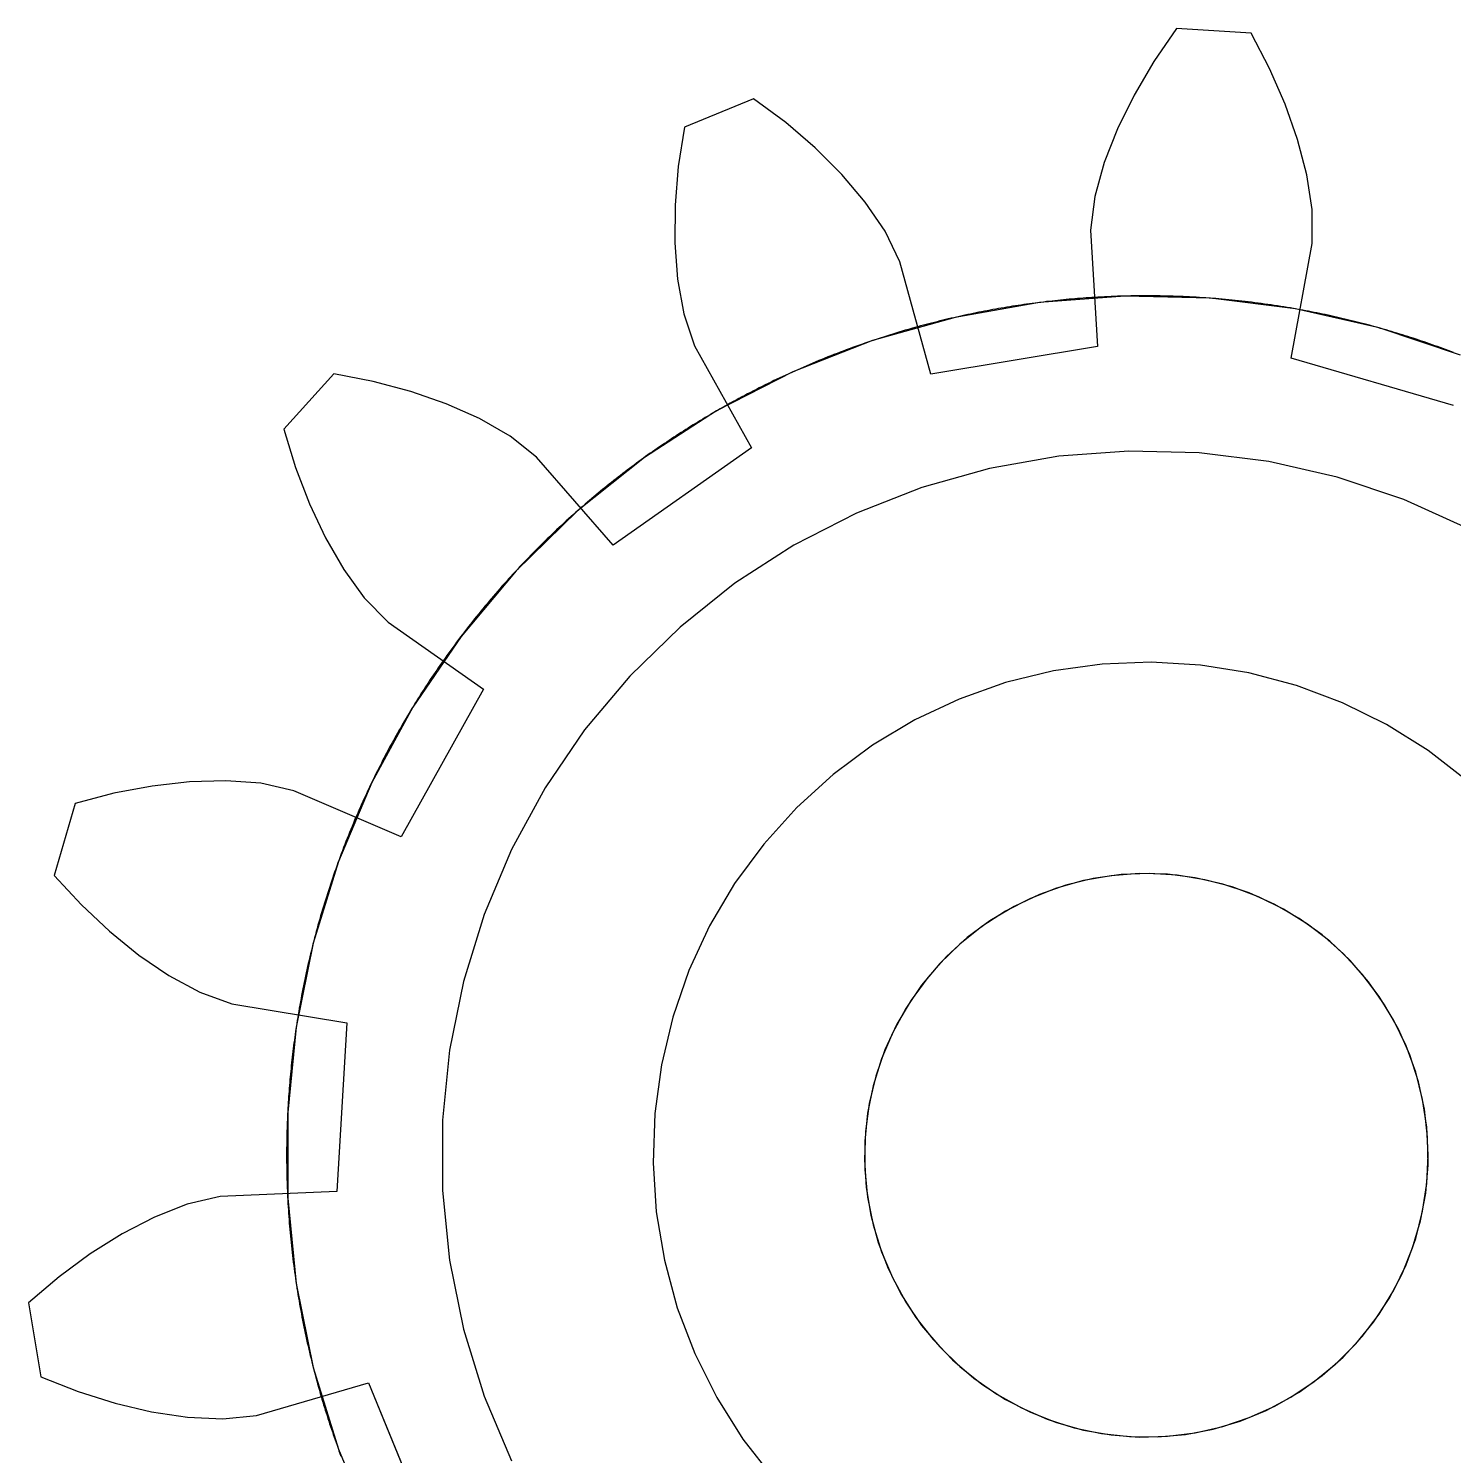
# Model space of a CAD drawing. Header units: millimetres. Extents: x -29 to 156, y -45 to 87.
# Drawn here: x -3.97 to 1.09, y -1.07 to 4 of the extents above; entities that cross this region are included whole.
import ezdxf

# ---------------------------------------------------------------- set-up
doc = ezdxf.new("R2010")
doc.units = ezdxf.units.MM
doc.linetypes.add('DASHED', pattern=[1.524, 1.27, -0.254])
doc.layers.add('HIDDEN', color=8, linetype='DASHED')
doc.layers.add('VISIBLE', color=7, linetype='CONTINUOUS')

msp = doc.modelspace()

# ---------------------------------------------------------------- linework, layer by layer
at = {"layer": 'HIDDEN'}
for points in [[(0.10642, 3.99858), (0.02627, 3.8814)], [(0.37175, 3.98269), (0.10642, 3.99858)], [(0.43733, 3.85677), (0.37175, 3.98269)], [(0.02627, 3.8814), (-0.04357, 3.76272)], [(0.4925, 3.73061), (0.43733, 3.85677)], [(-1.39309, 3.74957), (-1.63904, 3.64877)], [(-1.27937, 3.66458), (-1.39309, 3.74957)], [(-0.04357, 3.76272), (-0.10251, 3.64302)], [(0.53673, 3.60472), (0.4925, 3.73061)], [(-1.63904, 3.64877), (-1.66041, 3.50842)], [(-1.17492, 3.57485), (-1.27937, 3.66458)], [(-0.10251, 3.64302), (-0.14961, 3.52277)], [(0.56914, 3.47971), (0.53673, 3.60472)], [(-1.08045, 3.48062), (-1.17492, 3.57485)], [(-1.66041, 3.50842), (-1.67184, 3.37119)], [(-0.14961, 3.52277), (-0.18315, 3.40251)], [(-0.99701, 3.38205), (-1.08045, 3.48062)], [(0.58807, 3.35631), (0.56914, 3.47971)], [(-0.18315, 3.40251), (-0.19762, 3.28298)], [(-1.67184, 3.37119), (-1.673, 3.23777)], [(-0.92641, 3.27908), (-0.99701, 3.38205)], [(0.58817, 3.2359), (0.58807, 3.35631)], [(-0.87408, 3.17065), (-0.92641, 3.27908)], [(-0.19762, 3.28298), (-0.17275, 2.86981)], [(-1.673, 3.23777), (-1.66327, 3.10899)], [(0.51415, 2.82865), (0.58817, 3.2359)], [(-0.76408, 2.77161), (-0.87408, 3.17065)], [(-1.66327, 3.10899), (-1.6413, 2.98609)], [(1.11429, 2.83916), (0.82606, 2.936), (0.52963, 3.00366), (0.22793, 3.04147), (-0.07604, 3.04905), (-0.37925, 3.02633), (-0.67869, 2.97353), (-0.97138, 2.89118), (-1.25443, 2.78009), (-1.525, 2.64138), (-1.78042, 2.47641), (-2.01814, 2.28683), (-2.23581, 2.07453), (-2.43125, 1.8416), (-2.60254, 1.59038), (-2.74796, 1.32335), (-2.86606, 1.04316), (-2.95569, 0.75261), (-3.01593, 0.45458), (-3.04621, 0.15203), (-3.04621, -0.15203), (-3.01593, -0.45458), (-2.95569, -0.75261), (-2.86606, -1.04316), (-2.74796, -1.32335)], [(1.11429, 2.83916), (0.82606, 2.936), (0.52963, 3.00366), (0.22793, 3.04147), (-0.07604, 3.04905), (-0.37925, 3.02633), (-0.67869, 2.97353), (-0.97138, 2.89118), (-1.25443, 2.78009), (-1.525, 2.64138), (-1.78042, 2.47641), (-2.01814, 2.28683), (-2.23581, 2.07453), (-2.43125, 1.8416), (-2.60254, 1.59038), (-2.74796, 1.32335), (-2.86606, 1.04316), (-2.95569, 0.75261), (-3.01593, 0.45458), (-3.04621, 0.15203), (-3.04621, -0.15203), (-3.01593, -0.45458), (-2.95569, -0.75261), (-2.86606, -1.04316), (-2.74796, -1.32335)], [(1.11429, 2.83916), (0.82606, 2.936), (0.52963, 3.00366), (0.22793, 3.04147), (-0.07604, 3.04905), (-0.37925, 3.02633), (-0.67869, 2.97353), (-0.97138, 2.89118), (-1.25443, 2.78009), (-1.525, 2.64138), (-1.78042, 2.47641), (-2.01814, 2.28683), (-2.23581, 2.07453), (-2.43125, 1.8416), (-2.60254, 1.59038), (-2.74796, 1.32335), (-2.86606, 1.04316), (-2.95569, 0.75261), (-3.01593, 0.45458), (-3.04621, 0.15203), (-3.04621, -0.15203), (-3.01593, -0.45458), (-2.95569, -0.75261), (-2.86606, -1.04316), (-2.74796, -1.32335)], [(0.54544, 3.00083), (0.53401, 3.00289), (0.52257, 3.0049), (0.51112, 3.00687), (0.49967, 3.00879), (0.48821, 3.01067), (0.47674, 3.01251), (0.46526, 3.0143), (0.45378, 3.01605), (0.44229, 3.01776), (0.43079, 3.01942), (0.41929, 3.02104), (0.40778, 3.02262), (0.39627, 3.02415), (0.38475, 3.02563), (0.37323, 3.02708), (0.3617, 3.02848), (0.35016, 3.02983), (0.33862, 3.03114), (0.32707, 3.03241), (0.31552, 3.03364), (0.30397, 3.03482), (0.29241, 3.03595), (0.28084, 3.03704), (0.26928, 3.03809), (0.2577, 3.03909), (0.24613, 3.04005), (0.23455, 3.04097), (0.22297, 3.04184), (0.21138, 3.04267), (0.19979, 3.04345), (0.1882, 3.04419), (0.1766, 3.04488), (0.16501, 3.04553), (0.15341, 3.04614), (0.14181, 3.0467), (0.1302, 3.04722), (0.1186, 3.04769), (0.10699, 3.04812), (0.09538, 3.04851), (0.08377, 3.04885), (0.07216, 3.04915), (0.06055, 3.0494), (0.04893, 3.04961), (0.03732, 3.04977), (0.0257, 3.04989), (0.01409, 3.04997), (0.00247, 3.05), (-0.00914, 3.04999), (-0.02076, 3.04993), (-0.03237, 3.04983), (-0.04399, 3.04968), (-0.0556, 3.04949), (-0.06721, 3.04926), (-0.07882, 3.04898), (-0.09043, 3.04866), (-0.10204, 3.04829), (-0.11365, 3.04788), (-0.12526, 3.04743), (-0.13686, 3.04693), (-0.14847, 3.04638), (-0.16007, 3.0458), (-0.17166, 3.04517), (-0.18326, 3.04449)], [(-1.6413, 2.98609), (-1.60248, 2.87212)], [(-0.81058, 2.94032), (-0.82178, 2.93721), (-0.83296, 2.93406), (-0.84412, 2.93086), (-0.85528, 2.92763), (-0.86642, 2.92435), (-0.87755, 2.92103), (-0.88867, 2.91766), (-0.89978, 2.91426), (-0.91087, 2.91081), (-0.92195, 2.90732), (-0.93301, 2.90379), (-0.94406, 2.90021), (-0.9551, 2.8966), (-0.96612, 2.89294), (-0.97713, 2.88924), (-0.98813, 2.8855), (-0.99911, 2.88171), (-1.01008, 2.87789), (-1.02103, 2.87402), (-1.03197, 2.87011), (-1.04289, 2.86616), (-1.0538, 2.86217), (-1.06469, 2.85813), (-1.07557, 2.85406), (-1.08643, 2.84994), (-1.09728, 2.84578), (-1.10811, 2.84158), (-1.11892, 2.83734), (-1.12972, 2.83306), (-1.1405, 2.82874), (-1.15126, 2.82438), (-1.16201, 2.81997), (-1.17274, 2.81552), (-1.18345, 2.81104), (-1.19415, 2.80651), (-1.20483, 2.80194), (-1.21549, 2.79733), (-1.22614, 2.79269), (-1.23676, 2.788), (-1.24737, 2.78327), (-1.25796, 2.77849), (-1.26853, 2.77368), (-1.27909, 2.76883), (-1.28962, 2.76394), (-1.30014, 2.75901), (-1.31064, 2.75404), (-1.32112, 2.74903), (-1.33158, 2.74398), (-1.34202, 2.73889), (-1.35244, 2.73376), (-1.36284, 2.72858), (-1.37322, 2.72337), (-1.38358, 2.71813), (-1.39392, 2.71284), (-1.40424, 2.70751), (-1.41454, 2.70214), (-1.42482, 2.69673), (-1.43508, 2.69129), (-1.44532, 2.6858), (-1.45554, 2.68028), (-1.46574, 2.67472), (-1.47591, 2.66912), (-1.48607, 2.66348)], [(-1.60248, 2.87212), (-1.4008, 2.51065)], [(-0.17275, 2.86981), (-0.76408, 2.77161)], [(1.08952, 2.66056), (0.51415, 2.82865)], [(-2.88201, 2.77381), (-3.05987, 2.57628)], [(-2.74267, 2.74658), (-2.88201, 2.77381)], [(-2.60963, 2.71105), (-2.74267, 2.74658)], [(-2.48364, 2.66714), (-2.60963, 2.71105)], [(-2.36569, 2.61454), (-2.48364, 2.66714)], [(-2.25741, 2.5524), (-2.36569, 2.61454)], [(-3.05987, 2.57628), (-3.01822, 2.44055)], [(-2.16321, 2.4774), (-2.25741, 2.5524)], [(1.14053, 2.22468), (0.91335, 2.32718), (0.6771, 2.40656), (0.43412, 2.46202), (0.18683, 2.49301), (-0.06233, 2.49922), (-0.31086, 2.4806), (-0.5563, 2.43732), (-0.79622, 2.36982), (-1.02822, 2.27876), (-1.25, 2.16506), (-1.45936, 2.02985), (-1.65421, 1.87445), (-1.83263, 1.70043), (-1.99283, 1.50951), (-2.13323, 1.30359), (-2.25242, 1.08471), (-2.34923, 0.85505), (-2.42269, 0.61689), (-2.47208, 0.37261), (-2.49689, 0.12461), (-2.49689, -0.12461), (-2.47208, -0.37261), (-2.42269, -0.61689), (-2.34923, -0.85505), (-2.25242, -1.08471)], [(1.14053, 2.22468), (0.91335, 2.32718), (0.6771, 2.40656), (0.43412, 2.46202), (0.18683, 2.49301), (-0.06233, 2.49922), (-0.31086, 2.4806), (-0.5563, 2.43732), (-0.79622, 2.36982), (-1.02822, 2.27876), (-1.25, 2.16506), (-1.45936, 2.02985), (-1.65421, 1.87445), (-1.83263, 1.70043), (-1.99283, 1.50951), (-2.13323, 1.30359), (-2.25242, 1.08471), (-2.34923, 0.85505), (-2.42269, 0.61689), (-2.47208, 0.37261), (-2.49689, 0.12461), (-2.49689, -0.12461), (-2.47208, -0.37261), (-2.42269, -0.61689), (-2.34923, -0.85505), (-2.25242, -1.08471)], [(1.14053, 2.22468), (0.91335, 2.32718), (0.6771, 2.40656), (0.43412, 2.46202), (0.18683, 2.49301), (-0.06233, 2.49922), (-0.31086, 2.4806), (-0.5563, 2.43732), (-0.79622, 2.36982), (-1.02822, 2.27876), (-1.25, 2.16506), (-1.45936, 2.02985), (-1.65421, 1.87445), (-1.83263, 1.70043), (-1.99283, 1.50951), (-2.13323, 1.30359), (-2.25242, 1.08471), (-2.34923, 0.85505), (-2.42269, 0.61689), (-2.47208, 0.37261), (-2.49689, 0.12461), (-2.49689, -0.12461), (-2.47208, -0.37261), (-2.42269, -0.61689), (-2.34923, -0.85505), (-2.25242, -1.08471)], [(1.14053, 2.22468), (0.91335, 2.32718), (0.6771, 2.40656), (0.43412, 2.46202), (0.18683, 2.49301), (-0.06233, 2.49922), (-0.31086, 2.4806), (-0.5563, 2.43732), (-0.79622, 2.36982), (-1.02822, 2.27876), (-1.25, 2.16506), (-1.45936, 2.02985), (-1.65421, 1.87445), (-1.83263, 1.70043), (-1.99283, 1.50951), (-2.13323, 1.30359), (-2.25242, 1.08471), (-2.34923, 0.85505), (-2.42269, 0.61689), (-2.47208, 0.37261), (-2.49689, 0.12461), (-2.49689, -0.12461), (-2.47208, -0.37261), (-2.42269, -0.61689), (-2.34923, -0.85505), (-2.25242, -1.08471)], [(1.14053, 2.22468), (0.91335, 2.32718), (0.6771, 2.40656), (0.43412, 2.46202), (0.18683, 2.49301), (-0.06233, 2.49922), (-0.31086, 2.4806), (-0.5563, 2.43732), (-0.79622, 2.36982), (-1.02822, 2.27876), (-1.25, 2.16506), (-1.45936, 2.02985), (-1.65421, 1.87445), (-1.83263, 1.70043), (-1.99283, 1.50951), (-2.13323, 1.30359), (-2.25242, 1.08471), (-2.34923, 0.85505), (-2.42269, 0.61689), (-2.47208, 0.37261), (-2.49689, 0.12461), (-2.49689, -0.12461), (-2.47208, -0.37261), (-2.42269, -0.61689), (-2.34923, -0.85505), (-2.25242, -1.08471)], [(1.14053, 2.22468), (0.91335, 2.32718), (0.6771, 2.40656), (0.43412, 2.46202), (0.18683, 2.49301), (-0.06233, 2.49922), (-0.31086, 2.4806), (-0.5563, 2.43732), (-0.79622, 2.36982), (-1.02822, 2.27876), (-1.25, 2.16506), (-1.45936, 2.02985), (-1.65421, 1.87445), (-1.83263, 1.70043), (-1.99283, 1.50951), (-2.13323, 1.30359), (-2.25242, 1.08471), (-2.34923, 0.85505), (-2.42269, 0.61689), (-2.47208, 0.37261), (-2.49689, 0.12461), (-2.49689, -0.12461), (-2.47208, -0.37261), (-2.42269, -0.61689), (-2.34923, -0.85505), (-2.25242, -1.08471)], [(-1.4008, 2.51065), (-1.89096, 2.16561)], [(-3.01822, 2.44055), (-2.96898, 2.31196)], [(-1.89096, 2.16561), (-2.16321, 2.4774)], [(-2.96898, 2.31196), (-2.91214, 2.19124)], [(-2.00607, 2.29743), (-2.0148, 2.28978), (-2.02351, 2.28209), (-2.03218, 2.27436), (-2.04083, 2.26661), (-2.04945, 2.25882), (-2.05803, 2.251), (-2.06659, 2.24314), (-2.07512, 2.23526), (-2.08362, 2.22734), (-2.09208, 2.21939), (-2.10052, 2.21141), (-2.10893, 2.20339), (-2.1173, 2.19534), (-2.12565, 2.18726), (-2.13396, 2.17915), (-2.14225, 2.17101), (-2.1505, 2.16284), (-2.15872, 2.15463), (-2.16691, 2.14639), (-2.17507, 2.13813), (-2.18319, 2.12983), (-2.19129, 2.1215), (-2.19935, 2.11314), (-2.20738, 2.10475), (-2.21538, 2.09632), (-2.22335, 2.08787), (-2.23129, 2.07939), (-2.23919, 2.07088), (-2.24706, 2.06234), (-2.2549, 2.05376), (-2.2627, 2.04516), (-2.27047, 2.03653), (-2.27821, 2.02787), (-2.28592, 2.01918), (-2.29359, 2.01046), (-2.30123, 2.00171), (-2.30884, 1.99293), (-2.31641, 1.98412), (-2.32395, 1.97529), (-2.33146, 1.96642), (-2.33893, 1.95753), (-2.34637, 1.94861), (-2.35377, 1.93966), (-2.36114, 1.93068), (-2.36847, 1.92167), (-2.37578, 1.91264), (-2.38304, 1.90358), (-2.39027, 1.89449), (-2.39747, 1.88537), (-2.40463, 1.87623), (-2.41176, 1.86706), (-2.41886, 1.85786), (-2.42591, 1.84863), (-2.43294, 1.83938), (-2.43992, 1.8301), (-2.44687, 1.8208), (-2.45379, 1.81147), (-2.46067, 1.80211), (-2.46752, 1.79272), (-2.47433, 1.78331), (-2.4811, 1.77388), (-2.48784, 1.76442), (-2.49454, 1.75493)], [(-2.91214, 2.19124), (-2.8475, 2.07944)], [(-2.8475, 2.07944), (-2.77438, 1.97824)], [(-2.77438, 1.97824), (-2.68995, 1.8924)], [(-2.68995, 1.8924), (-2.35141, 1.65424)], [(1.13819, 1.32929), (1.00018, 1.43601), (0.85223, 1.52846), (0.69581, 1.60572), (0.53247, 1.66702), (0.36385, 1.71176), (0.1916, 1.73948), (0.01745, 1.74991), (-0.15687, 1.74296), (-0.32963, 1.71867), (-0.49912, 1.67731), (-0.66364, 1.61928), (-0.82158, 1.54516), (-0.97134, 1.45568), (-1.11145, 1.35173), (-1.24052, 1.23435), (-1.35726, 1.1047), (-1.4605, 0.96407), (-1.54924, 0.81386), (-1.62257, 0.65556), (-1.67978, 0.49075), (-1.7203, 0.32106), (-1.74372, 0.14818), (-1.7498, -0.02618), (-1.7385, -0.20027), (-1.70992, -0.37238), (-1.66435, -0.54078), (-1.60223, -0.70381), (-1.5242, -0.85984), (-1.43101, -1.00733), (-1.3236, -1.14481)], [(1.13819, 1.32929), (1.00018, 1.43601), (0.85223, 1.52846), (0.69581, 1.60572), (0.53247, 1.66702), (0.36385, 1.71176), (0.1916, 1.73948), (0.01745, 1.74991), (-0.15687, 1.74296), (-0.32963, 1.71867), (-0.49912, 1.67731), (-0.66364, 1.61928), (-0.82158, 1.54516), (-0.97134, 1.45568), (-1.11145, 1.35173), (-1.24052, 1.23435), (-1.35726, 1.1047), (-1.4605, 0.96407), (-1.54924, 0.81386), (-1.62257, 0.65556), (-1.67978, 0.49075), (-1.7203, 0.32106), (-1.74372, 0.14818), (-1.7498, -0.02618), (-1.7385, -0.20027), (-1.70992, -0.37238), (-1.66435, -0.54078), (-1.60223, -0.70381), (-1.5242, -0.85984), (-1.43101, -1.00733), (-1.3236, -1.14481)], [(-2.35141, 1.65424), (-2.64332, 1.13069)], [(-3.39491, 1.3254), (-3.52748, 1.31029)], [(-3.26582, 1.32918), (-3.39491, 1.3254)], [(-3.1413, 1.32018), (-3.26582, 1.32918)], [(-3.02389, 1.29348), (-3.1413, 1.32018)], [(-3.66276, 1.28458), (-3.80011, 1.24866)], [(-3.52748, 1.31029), (-3.66276, 1.28458)], [(-2.64332, 1.13069), (-3.02389, 1.29348)], [(-3.80011, 1.24866), (-3.87465, 0.99352)], [(-2.80422, 1.19952), (-2.80877, 1.18883), (-2.81328, 1.17812), (-2.81774, 1.1674), (-2.82217, 1.15666), (-2.82655, 1.14591), (-2.8309, 1.13513), (-2.8352, 1.12434), (-2.83946, 1.11354), (-2.84368, 1.10272), (-2.84786, 1.09188), (-2.852, 1.08103), (-2.85609, 1.07016), (-2.86015, 1.05927), (-2.86416, 1.04837), (-2.86813, 1.03746), (-2.87206, 1.02653), (-2.87595, 1.01558), (-2.8798, 1.00462), (-2.8836, 0.99365), (-2.88737, 0.98266), (-2.89109, 0.97166), (-2.89477, 0.96064), (-2.8984, 0.94961), (-2.902, 0.93856), (-2.90555, 0.9275), (-2.90906, 0.91643), (-2.91253, 0.90535), (-2.91596, 0.89425), (-2.91934, 0.88314), (-2.92269, 0.87201), (-2.92599, 0.86088), (-2.92924, 0.84973), (-2.93246, 0.83857), (-2.93563, 0.82739), (-2.93876, 0.81621), (-2.94185, 0.80501), (-2.94489, 0.7938), (-2.94789, 0.78258), (-2.95085, 0.77135), (-2.95377, 0.7601), (-2.95664, 0.74885), (-2.95947, 0.73758), (-2.96226, 0.72631), (-2.965, 0.71502), (-2.9677, 0.70372), (-2.97036, 0.69242), (-2.97298, 0.6811), (-2.97555, 0.66977), (-2.97808, 0.65844), (-2.98057, 0.64709), (-2.98301, 0.63574), (-2.98541, 0.62437), (-2.98776, 0.613), (-2.99008, 0.60161), (-2.99235, 0.59022), (-2.99457, 0.57882), (-2.99676, 0.56741), (-2.99889, 0.556), (-3.00099, 0.54457), (-3.00304, 0.53314), (-3.00505, 0.5217), (-3.00702, 0.51025), (-3.00894, 0.4988)], [(-3.87465, 0.99352), (-3.77824, 0.8893)], [(0.98649, 0.16382), (0.96528, 0.26123), (0.93447, 0.35604), (0.89438, 0.44731), (0.8454, 0.53414), (0.78801, 0.61566), (0.72279, 0.69106), (0.6504, 0.7596), (0.57153, 0.82058), (0.48699, 0.87341), (0.39761, 0.91756), (0.30427, 0.95259), (0.20791, 0.97815), (0.10949, 0.99399), (0.00997, 0.99995), (-0.08964, 0.99597), (-0.18836, 0.9821), (-0.28521, 0.95846), (-0.37923, 0.9253), (-0.46947, 0.88295), (-0.55505, 0.83182), (-0.63512, 0.77242), (-0.70887, 0.70534), (-0.77557, 0.63126), (-0.83457, 0.5509), (-0.88528, 0.46506), (-0.92718, 0.37461), (-0.95988, 0.28043), (-0.98303, 0.18346), (-0.99641, 0.08467), (-0.99989, -0.01496), (-0.99343, -0.11444), (-0.9771, -0.21279), (-0.95106, -0.30902), (-0.91556, -0.40218), (-0.87097, -0.49134), (-0.81772, -0.57562), (-0.75634, -0.65418), (-0.68745, -0.72623), (-0.61172, -0.79107), (-0.52992, -0.84805), (-0.44285, -0.8966), (-0.35137, -0.93623), (-0.25641, -0.96657), (-0.1589, -0.9873), (-0.0598, -0.99821), (0.03988, -0.9992), (0.13917, -0.99027), (0.23708, -0.97149), (0.33263, -0.94306), (0.42488, -0.90525), (0.5129, -0.85845), (0.59582, -0.80311), (0.67283, -0.7398), (0.74314, -0.66913), (0.80608, -0.59181), (0.861, -0.50861), (0.90736, -0.42036), (0.9447, -0.32792), (0.97266, -0.23223), (0.99095, -0.13423), (0.99939, -0.0349), (0.9979, 0.06478), (0.98649, 0.16382)], [(1, 0), (0.99503, 0.09957), (0.98017, 0.19815), (0.95557, 0.29476), (0.92148, 0.38843), (0.87822, 0.47825), (0.82624, 0.56332), (0.76604, 0.64279), (0.69824, 0.71587), (0.62349, 0.78183), (0.54255, 0.84003), (0.45621, 0.88987), (0.36534, 0.93087), (0.27084, 0.96262), (0.17365, 0.98481), (0.07473, 0.9972), (-0.02493, 0.99969), (-0.12434, 0.99224), (-0.22252, 0.97493), (-0.31849, 0.94793), (-0.41129, 0.91151), (-0.5, 0.86603), (-0.58374, 0.81194), (-0.66169, 0.74978), (-0.73305, 0.68017), (-0.79713, 0.6038), (-0.85329, 0.52144), (-0.90097, 0.43388), (-0.93969, 0.34202), (-0.96908, 0.24676), (-0.98883, 0.14904), (-0.99876, 0.04985), (-0.99876, -0.04985), (-0.98883, -0.14904), (-0.96908, -0.24676), (-0.93969, -0.34202), (-0.90097, -0.43388), (-0.85329, -0.52144), (-0.79713, -0.6038), (-0.73305, -0.68017), (-0.66169, -0.74978), (-0.58374, -0.81194), (-0.5, -0.86603), (-0.41129, -0.91151), (-0.31849, -0.94793), (-0.22252, -0.97493), (-0.12434, -0.99224), (-0.02493, -0.99969), (0.07473, -0.9972), (0.17365, -0.98481), (0.27084, -0.96262), (0.36534, -0.93087), (0.45621, -0.88987), (0.54255, -0.84003), (0.62349, -0.78183), (0.69824, -0.71587), (0.76604, -0.64279), (0.82624, -0.56332), (0.87822, -0.47825), (0.92148, -0.38843), (0.95557, -0.29476), (0.98017, -0.19815), (0.99503, -0.09957), (1, 0)], [(1, 0), (0.99503, 0.09957), (0.98017, 0.19815), (0.95557, 0.29476), (0.92148, 0.38843), (0.87822, 0.47825), (0.82624, 0.56332), (0.76604, 0.64279), (0.69824, 0.71587), (0.62349, 0.78183), (0.54255, 0.84003), (0.45621, 0.88987), (0.36534, 0.93087), (0.27084, 0.96262), (0.17365, 0.98481), (0.07473, 0.9972), (-0.02493, 0.99969), (-0.12434, 0.99224), (-0.22252, 0.97493), (-0.31849, 0.94793), (-0.41129, 0.91151), (-0.5, 0.86603), (-0.58374, 0.81194), (-0.66169, 0.74978), (-0.73305, 0.68017), (-0.79713, 0.6038), (-0.85329, 0.52144), (-0.90097, 0.43388), (-0.93969, 0.34202), (-0.96908, 0.24676), (-0.98883, 0.14904), (-0.99876, 0.04985), (-0.99876, -0.04985), (-0.98883, -0.14904), (-0.96908, -0.24676), (-0.93969, -0.34202), (-0.90097, -0.43388), (-0.85329, -0.52144), (-0.79713, -0.6038), (-0.73305, -0.68017), (-0.66169, -0.74978), (-0.58374, -0.81194), (-0.5, -0.86603), (-0.41129, -0.91151), (-0.31849, -0.94793), (-0.22252, -0.97493), (-0.12434, -0.99224), (-0.02493, -0.99969), (0.07473, -0.9972), (0.17365, -0.98481), (0.27084, -0.96262), (0.36534, -0.93087), (0.45621, -0.88987), (0.54255, -0.84003), (0.62349, -0.78183), (0.69824, -0.71587), (0.76604, -0.64279), (0.82624, -0.56332), (0.87822, -0.47825), (0.92148, -0.38843), (0.95557, -0.29476), (0.98017, -0.19815), (0.99503, -0.09957), (1, 0)], [(1, 0), (0.99503, 0.09957), (0.98017, 0.19815), (0.95557, 0.29476), (0.92148, 0.38843), (0.87822, 0.47825), (0.82624, 0.56332), (0.76604, 0.64279), (0.69824, 0.71587), (0.62349, 0.78183), (0.54255, 0.84003), (0.45621, 0.88987), (0.36534, 0.93087), (0.27084, 0.96262), (0.17365, 0.98481), (0.07473, 0.9972), (-0.02493, 0.99969), (-0.12434, 0.99224), (-0.22252, 0.97493), (-0.31849, 0.94793), (-0.41129, 0.91151), (-0.5, 0.86603), (-0.58374, 0.81194), (-0.66169, 0.74978), (-0.73305, 0.68017), (-0.79713, 0.6038), (-0.85329, 0.52144), (-0.90097, 0.43388), (-0.93969, 0.34202), (-0.96908, 0.24676), (-0.98883, 0.14904), (-0.99876, 0.04985), (-0.99876, -0.04985), (-0.98883, -0.14904), (-0.96908, -0.24676), (-0.93969, -0.34202), (-0.90097, -0.43388), (-0.85329, -0.52144), (-0.79713, -0.6038), (-0.73305, -0.68017), (-0.66169, -0.74978), (-0.58374, -0.81194), (-0.5, -0.86603), (-0.41129, -0.91151), (-0.31849, -0.94793), (-0.22252, -0.97493), (-0.12434, -0.99224), (-0.02493, -0.99969), (0.07473, -0.9972), (0.17365, -0.98481), (0.27084, -0.96262), (0.36534, -0.93087), (0.45621, -0.88987), (0.54255, -0.84003), (0.62349, -0.78183), (0.69824, -0.71587), (0.76604, -0.64279), (0.82624, -0.56332), (0.87822, -0.47825), (0.92148, -0.38843), (0.95557, -0.29476), (0.98017, -0.19815), (0.99503, -0.09957), (1, 0)], [(1, 0), (0.99503, 0.09957), (0.98017, 0.19815), (0.95557, 0.29476), (0.92148, 0.38843), (0.87822, 0.47825), (0.82624, 0.56332), (0.76604, 0.64279), (0.69824, 0.71587), (0.62349, 0.78183), (0.54255, 0.84003), (0.45621, 0.88987), (0.36534, 0.93087), (0.27084, 0.96262), (0.17365, 0.98481), (0.07473, 0.9972), (-0.02493, 0.99969), (-0.12434, 0.99224), (-0.22252, 0.97493), (-0.31849, 0.94793), (-0.41129, 0.91151), (-0.5, 0.86603), (-0.58374, 0.81194), (-0.66169, 0.74978), (-0.73305, 0.68017), (-0.79713, 0.6038), (-0.85329, 0.52144), (-0.90097, 0.43388), (-0.93969, 0.34202), (-0.96908, 0.24676), (-0.98883, 0.14904), (-0.99876, 0.04985), (-0.99876, -0.04985), (-0.98883, -0.14904), (-0.96908, -0.24676), (-0.93969, -0.34202), (-0.90097, -0.43388), (-0.85329, -0.52144), (-0.79713, -0.6038), (-0.73305, -0.68017), (-0.66169, -0.74978), (-0.58374, -0.81194), (-0.5, -0.86603), (-0.41129, -0.91151), (-0.31849, -0.94793), (-0.22252, -0.97493), (-0.12434, -0.99224), (-0.02493, -0.99969), (0.07473, -0.9972), (0.17365, -0.98481), (0.27084, -0.96262), (0.36534, -0.93087), (0.45621, -0.88987), (0.54255, -0.84003), (0.62349, -0.78183), (0.69824, -0.71587), (0.76604, -0.64279), (0.82624, -0.56332), (0.87822, -0.47825), (0.92148, -0.38843), (0.95557, -0.29476), (0.98017, -0.19815), (0.99503, -0.09957), (1, 0)], [(1, 0), (0.99503, 0.09957), (0.98017, 0.19815), (0.95557, 0.29476), (0.92148, 0.38843), (0.87822, 0.47825), (0.82624, 0.56332), (0.76604, 0.64279), (0.69824, 0.71587), (0.62349, 0.78183), (0.54255, 0.84003), (0.45621, 0.88987), (0.36534, 0.93087), (0.27084, 0.96262), (0.17365, 0.98481), (0.07473, 0.9972), (-0.02493, 0.99969), (-0.12434, 0.99224), (-0.22252, 0.97493), (-0.31849, 0.94793), (-0.41129, 0.91151), (-0.5, 0.86603), (-0.58374, 0.81194), (-0.66169, 0.74978), (-0.73305, 0.68017), (-0.79713, 0.6038), (-0.85329, 0.52144), (-0.90097, 0.43388), (-0.93969, 0.34202), (-0.96908, 0.24676), (-0.98883, 0.14904), (-0.99876, 0.04985), (-0.99876, -0.04985), (-0.98883, -0.14904), (-0.96908, -0.24676), (-0.93969, -0.34202), (-0.90097, -0.43388), (-0.85329, -0.52144), (-0.79713, -0.6038), (-0.73305, -0.68017), (-0.66169, -0.74978), (-0.58374, -0.81194), (-0.5, -0.86603), (-0.41129, -0.91151), (-0.31849, -0.94793), (-0.22252, -0.97493), (-0.12434, -0.99224), (-0.02493, -0.99969), (0.07473, -0.9972), (0.17365, -0.98481), (0.27084, -0.96262), (0.36534, -0.93087), (0.45621, -0.88987), (0.54255, -0.84003), (0.62349, -0.78183), (0.69824, -0.71587), (0.76604, -0.64279), (0.82624, -0.56332), (0.87822, -0.47825), (0.92148, -0.38843), (0.95557, -0.29476), (0.98017, -0.19815), (0.99503, -0.09957), (1, 0)], [(1, 0), (0.99503, 0.09957), (0.98017, 0.19815), (0.95557, 0.29476), (0.92148, 0.38843), (0.87822, 0.47825), (0.82624, 0.56332), (0.76604, 0.64279), (0.69824, 0.71587), (0.62349, 0.78183), (0.54255, 0.84003), (0.45621, 0.88987), (0.36534, 0.93087), (0.27084, 0.96262), (0.17365, 0.98481), (0.07473, 0.9972), (-0.02493, 0.99969), (-0.12434, 0.99224), (-0.22252, 0.97493), (-0.31849, 0.94793), (-0.41129, 0.91151), (-0.5, 0.86603), (-0.58374, 0.81194), (-0.66169, 0.74978), (-0.73305, 0.68017), (-0.79713, 0.6038), (-0.85329, 0.52144), (-0.90097, 0.43388), (-0.93969, 0.34202), (-0.96908, 0.24676), (-0.98883, 0.14904), (-0.99876, 0.04985), (-0.99876, -0.04985), (-0.98883, -0.14904), (-0.96908, -0.24676), (-0.93969, -0.34202), (-0.90097, -0.43388), (-0.85329, -0.52144), (-0.79713, -0.6038), (-0.73305, -0.68017), (-0.66169, -0.74978), (-0.58374, -0.81194), (-0.5, -0.86603), (-0.41129, -0.91151), (-0.31849, -0.94793), (-0.22252, -0.97493), (-0.12434, -0.99224), (-0.02493, -0.99969), (0.07473, -0.9972), (0.17365, -0.98481), (0.27084, -0.96262), (0.36534, -0.93087), (0.45621, -0.88987), (0.54255, -0.84003), (0.62349, -0.78183), (0.69824, -0.71587), (0.76604, -0.64279), (0.82624, -0.56332), (0.87822, -0.47825), (0.92148, -0.38843), (0.95557, -0.29476), (0.98017, -0.19815), (0.99503, -0.09957), (1, 0)], [(1, 0), (0.99503, 0.09957), (0.98017, 0.19815), (0.95557, 0.29476), (0.92148, 0.38843), (0.87822, 0.47825), (0.82624, 0.56332), (0.76604, 0.64279), (0.69824, 0.71587), (0.62349, 0.78183), (0.54255, 0.84003), (0.45621, 0.88987), (0.36534, 0.93087), (0.27084, 0.96262), (0.17365, 0.98481), (0.07473, 0.9972), (-0.02493, 0.99969), (-0.12434, 0.99224), (-0.22252, 0.97493), (-0.31849, 0.94793), (-0.41129, 0.91151), (-0.5, 0.86603), (-0.58374, 0.81194), (-0.66169, 0.74978), (-0.73305, 0.68017), (-0.79713, 0.6038), (-0.85329, 0.52144), (-0.90097, 0.43388), (-0.93969, 0.34202), (-0.96908, 0.24676), (-0.98883, 0.14904), (-0.99876, 0.04985), (-0.99876, -0.04985), (-0.98883, -0.14904), (-0.96908, -0.24676), (-0.93969, -0.34202), (-0.90097, -0.43388), (-0.85329, -0.52144), (-0.79713, -0.6038), (-0.73305, -0.68017), (-0.66169, -0.74978), (-0.58374, -0.81194), (-0.5, -0.86603), (-0.41129, -0.91151), (-0.31849, -0.94793), (-0.22252, -0.97493), (-0.12434, -0.99224), (-0.02493, -0.99969), (0.07473, -0.9972), (0.17365, -0.98481), (0.27084, -0.96262), (0.36534, -0.93087), (0.45621, -0.88987), (0.54255, -0.84003), (0.62349, -0.78183), (0.69824, -0.71587), (0.76604, -0.64279), (0.82624, -0.56332), (0.87822, -0.47825), (0.92148, -0.38843), (0.95557, -0.29476), (0.98017, -0.19815), (0.99503, -0.09957), (1, 0)], [(-3.77824, 0.8893), (-3.67808, 0.79481)], [(-3.67808, 0.79481), (-3.57449, 0.71071)], [(-3.57449, 0.71071), (-3.46774, 0.63803)], [(-3.46774, 0.63803), (-3.35796, 0.57858)], [(-3.35796, 0.57858), (-3.24464, 0.53787)], [(-3.24464, 0.53787), (-2.83629, 0.47018)], [(-2.83629, 0.47018), (-2.87214, -0.12818)], [(-3.28565, -0.14663), (-3.40302, -0.17352)], [(-2.87214, -0.12818), (-3.28565, -0.14663)], [(-3.04697, -0.13598), (-3.04643, -0.14758), (-3.04584, -0.15918), (-3.04521, -0.17078), (-3.04454, -0.18238), (-3.04383, -0.19397), (-3.04307, -0.20556), (-3.04226, -0.21715), (-3.04141, -0.22873), (-3.04052, -0.24031), (-3.03958, -0.25189), (-3.0386, -0.26346), (-3.03757, -0.27503), (-3.0365, -0.2866), (-3.03539, -0.29816), (-3.03423, -0.30972), (-3.03303, -0.32127), (-3.03179, -0.33282), (-3.0305, -0.34436), (-3.02916, -0.3559), (-3.02779, -0.36744), (-3.02637, -0.37896), (-3.0249, -0.39049), (-3.02339, -0.402), (-3.02184, -0.41351), (-3.02024, -0.42502), (-3.0186, -0.43652), (-3.01692, -0.44801), (-3.01519, -0.4595), (-3.01342, -0.47098), (-3.0116, -0.48245), (-3.00974, -0.49391), (-3.00784, -0.50537), (-3.00589, -0.51682), (-3.0039, -0.52827), (-3.00187, -0.5397), (-2.99979, -0.55113), (-2.99767, -0.56255), (-2.99551, -0.57396), (-2.9933, -0.58537), (-2.99105, -0.59676), (-2.98875, -0.60815), (-2.98642, -0.61953), (-2.98404, -0.63089), (-2.98161, -0.64225), (-2.97914, -0.6536), (-2.97663, -0.66495), (-2.97408, -0.67628), (-2.97148, -0.6876), (-2.96884, -0.69891), (-2.96616, -0.71021), (-2.96343, -0.7215), (-2.96066, -0.73278), (-2.95785, -0.74405), (-2.955, -0.75531), (-2.9521, -0.76656), (-2.94916, -0.77779), (-2.94617, -0.78902), (-2.94315, -0.80023), (-2.94008, -0.81144), (-2.93697, -0.82263), (-2.93381, -0.83381), (-2.93062, -0.84497), (-2.92738, -0.85613)], [(-3.40302, -0.17352), (-3.51911, -0.21944)], [(-3.51911, -0.21944), (-3.63378, -0.27885)], [(-3.63378, -0.27885), (-3.74666, -0.34998)], [(-3.74666, -0.34998), (-3.85739, -0.43184)], [(-3.85739, -0.43184), (-3.96556, -0.52381)], [(-3.96556, -0.52381), (-3.92201, -0.78601)], [(-3.92201, -0.78601), (-3.78993, -0.83808)], [(-3.1567, -0.92319), (-2.75941, -0.80701)], [(-2.75941, -0.80701), (-2.5321, -1.36166)], [(-3.78993, -0.83808), (-3.65869, -0.87976)], [(-3.65869, -0.87976), (-3.52887, -0.91058)], [(-3.52887, -0.91058), (-3.40116, -0.92975)], [(-3.40116, -0.92975), (-3.27645, -0.93568)], [(-3.27645, -0.93568), (-3.1567, -0.92319)]]:
    msp.add_lwpolyline(points, dxfattribs=at)
at = {"layer": 'VISIBLE'}
for points in [[(0.10642, 3.99858), (0.02627, 3.8814)], [(0.37175, 3.98269), (0.10642, 3.99858)], [(0.43733, 3.85677), (0.37175, 3.98269)], [(0.02627, 3.8814), (-0.04357, 3.76272)], [(0.4925, 3.73061), (0.43733, 3.85677)], [(-1.39309, 3.74957), (-1.63904, 3.64877)], [(-1.27937, 3.66458), (-1.39309, 3.74957)], [(-0.04357, 3.76272), (-0.10251, 3.64302)], [(0.53673, 3.60472), (0.4925, 3.73061)], [(-1.63904, 3.64877), (-1.66041, 3.50842)], [(-1.17492, 3.57485), (-1.27937, 3.66458)], [(-0.10251, 3.64302), (-0.14961, 3.52277)], [(0.56914, 3.47971), (0.53673, 3.60472)], [(-1.08045, 3.48062), (-1.17492, 3.57485)], [(-1.66041, 3.50842), (-1.67184, 3.37119)], [(-0.14961, 3.52277), (-0.18315, 3.40251)], [(-0.99701, 3.38205), (-1.08045, 3.48062)], [(0.58807, 3.35631), (0.56914, 3.47971)], [(-0.18315, 3.40251), (-0.19762, 3.28298)], [(-1.67184, 3.37119), (-1.673, 3.23777)], [(-0.92641, 3.27908), (-0.99701, 3.38205)], [(0.58817, 3.2359), (0.58807, 3.35631)], [(-0.87408, 3.17065), (-0.92641, 3.27908)], [(-0.19762, 3.28298), (-0.17275, 2.86981)], [(-1.673, 3.23777), (-1.66327, 3.10899)], [(0.51415, 2.82865), (0.58817, 3.2359)], [(-0.76408, 2.77161), (-0.87408, 3.17065)], [(-1.66327, 3.10899), (-1.6413, 2.98609)], [(-0.18326, 3.04449), (-0.19335, 3.04387), (-0.20344, 3.04321), (-0.21353, 3.04252), (-0.22362, 3.04179), (-0.2337, 3.04103), (-0.24378, 3.04024), (-0.25386, 3.03942), (-0.26394, 3.03856), (-0.27401, 3.03767), (-0.28408, 3.03674), (-0.29415, 3.03578), (-0.30421, 3.03479), (-0.31427, 3.03377), (-0.32433, 3.03271), (-0.33438, 3.03161), (-0.34443, 3.03049), (-0.35448, 3.02933), (-0.36452, 3.02814), (-0.37456, 3.02691), (-0.38459, 3.02566), (-0.39462, 3.02436), (-0.40464, 3.02304), (-0.41466, 3.02168), (-0.42468, 3.02029), (-0.43469, 3.01886), (-0.4447, 3.01741), (-0.4547, 3.01592), (-0.4647, 3.01439), (-0.47469, 3.01283), (-0.48468, 3.01124), (-0.49466, 3.00962), (-0.50463, 3.00796), (-0.5146, 3.00627), (-0.52457, 3.00455), (-0.53453, 3.0028), (-0.54448, 3.00101), (-0.55442, 2.99919), (-0.56437, 2.99733), (-0.5743, 2.99544), (-0.58423, 2.99352), (-0.59415, 2.99157), (-0.60407, 2.98958), (-0.61397, 2.98756), (-0.62388, 2.98551), (-0.63377, 2.98343), (-0.64366, 2.98131), (-0.65354, 2.97916), (-0.66341, 2.97698), (-0.67328, 2.97476), (-0.68314, 2.97251), (-0.69299, 2.97023), (-0.70283, 2.96792), (-0.71267, 2.96557), (-0.7225, 2.96319), (-0.73232, 2.96078), (-0.74213, 2.95833), (-0.75194, 2.95586), (-0.76173, 2.95335), (-0.77152, 2.95081), (-0.7813, 2.94823), (-0.79107, 2.94563), (-0.80083, 2.94299), (-0.81058, 2.94032)], [(1.09003, 2.84857), (1.08058, 2.85216), (1.07112, 2.85573), (1.06164, 2.85927), (1.05216, 2.86277), (1.04266, 2.86624), (1.03315, 2.86969), (1.02363, 2.8731), (1.0141, 2.87647), (1.00456, 2.87982), (0.99501, 2.88313), (0.98544, 2.88642), (0.97587, 2.88967), (0.96628, 2.89289), (0.95668, 2.89608), (0.94708, 2.89923), (0.93746, 2.90236), (0.92783, 2.90545), (0.91819, 2.90851), (0.90854, 2.91154), (0.89889, 2.91453), (0.88922, 2.9175), (0.87954, 2.92043), (0.86985, 2.92333), (0.86016, 2.9262), (0.85045, 2.92903), (0.84073, 2.93184), (0.83101, 2.93461), (0.82127, 2.93735), (0.81153, 2.94005), (0.80178, 2.94273), (0.79202, 2.94537), (0.78225, 2.94798), (0.77247, 2.95056), (0.76268, 2.9531), (0.75289, 2.95562), (0.74308, 2.9581), (0.73327, 2.96054), (0.72345, 2.96296), (0.71362, 2.96534), (0.70379, 2.96769), (0.69395, 2.97001), (0.6841, 2.97229), (0.67424, 2.97454), (0.66437, 2.97676), (0.6545, 2.97895), (0.64462, 2.9811), (0.63473, 2.98322), (0.62484, 2.98531), (0.61493, 2.98737), (0.60503, 2.98939), (0.59511, 2.99138), (0.58519, 2.99333), (0.57526, 2.99526), (0.56533, 2.99715), (0.55539, 2.99901), (0.54544, 3.00083)], [(-1.6413, 2.98609), (-1.60248, 2.87212)], [(-1.60248, 2.87212), (-1.4008, 2.51065)], [(-0.17275, 2.86981), (-0.76408, 2.77161)], [(1.08952, 2.66056), (0.51415, 2.82865)], [(-2.88201, 2.77381), (-3.05987, 2.57628)], [(-2.74267, 2.74658), (-2.88201, 2.77381)], [(-2.60963, 2.71105), (-2.74267, 2.74658)], [(-2.48364, 2.66714), (-2.60963, 2.71105)], [(-2.36569, 2.61454), (-2.48364, 2.66714)], [(-1.48607, 2.66348), (-1.49489, 2.65853), (-1.50369, 2.65356), (-1.51248, 2.64856), (-1.52126, 2.64353), (-1.53001, 2.63848), (-1.53875, 2.63339), (-1.54748, 2.62827), (-1.55618, 2.62313), (-1.56487, 2.61795), (-1.57354, 2.61275), (-1.58219, 2.60752), (-1.59083, 2.60226), (-1.59945, 2.59697), (-1.60805, 2.59165), (-1.61664, 2.58631), (-1.6252, 2.58093), (-1.63375, 2.57553), (-1.64228, 2.5701), (-1.65079, 2.56464), (-1.65929, 2.55915), (-1.66776, 2.55364), (-1.67622, 2.5481), (-1.68466, 2.54252), (-1.69308, 2.53692), (-1.70148, 2.5313), (-1.70986, 2.52564), (-1.71823, 2.51996), (-1.72657, 2.51425), (-1.7349, 2.50851), (-1.74321, 2.50274), (-1.7515, 2.49695), (-1.75976, 2.49113), (-1.76801, 2.48528), (-1.77624, 2.47941), (-1.78445, 2.4735), (-1.79265, 2.46757), (-1.80082, 2.46162), (-1.80897, 2.45563), (-1.8171, 2.44962), (-1.82521, 2.44358), (-1.8333, 2.43752), (-1.84138, 2.43143), (-1.84943, 2.42531), (-1.85746, 2.41916), (-1.86547, 2.41299), (-1.87346, 2.40679), (-1.88143, 2.40057), (-1.88938, 2.39432), (-1.8973, 2.38804), (-1.90521, 2.38174), (-1.9131, 2.37541), (-1.92096, 2.36905), (-1.92881, 2.36267), (-1.93663, 2.35626), (-1.94443, 2.34983), (-1.95221, 2.34337), (-1.95997, 2.33688), (-1.96771, 2.33037), (-1.97542, 2.32383), (-1.98312, 2.31727), (-1.99079, 2.31068), (-1.99844, 2.30407), (-2.00607, 2.29743)], [(-2.25741, 2.5524), (-2.36569, 2.61454)], [(-3.05987, 2.57628), (-3.01822, 2.44055)], [(-2.16321, 2.4774), (-2.25741, 2.5524)], [(-1.4008, 2.51065), (-1.89096, 2.16561)], [(-3.01822, 2.44055), (-2.96898, 2.31196)], [(-1.89096, 2.16561), (-2.16321, 2.4774)], [(-2.96898, 2.31196), (-2.91214, 2.19124)], [(-2.91214, 2.19124), (-2.8475, 2.07944)], [(-2.8475, 2.07944), (-2.77438, 1.97824)], [(-2.77438, 1.97824), (-2.68995, 1.8924)], [(-2.68995, 1.8924), (-2.35141, 1.65424)], [(-2.49454, 1.75493), (-2.50034, 1.74665), (-2.50612, 1.73835), (-2.51187, 1.73003), (-2.51759, 1.72169), (-2.52329, 1.71334), (-2.52895, 1.70496), (-2.53459, 1.69657), (-2.5402, 1.68816), (-2.54579, 1.67972), (-2.55134, 1.67127), (-2.55687, 1.66281), (-2.56237, 1.65432), (-2.56784, 1.64581), (-2.57328, 1.63729), (-2.5787, 1.62875), (-2.58408, 1.62019), (-2.58944, 1.61162), (-2.59477, 1.60302), (-2.60007, 1.59441), (-2.60534, 1.58578), (-2.61058, 1.57713), (-2.6158, 1.56847), (-2.62098, 1.55979), (-2.62614, 1.55109), (-2.63127, 1.54238), (-2.63637, 1.53364), (-2.64144, 1.52489), (-2.64648, 1.51613), (-2.65149, 1.50734), (-2.65648, 1.49855), (-2.66143, 1.48973), (-2.66635, 1.4809), (-2.67125, 1.47205), (-2.67611, 1.46318), (-2.68095, 1.4543), (-2.68576, 1.44541), (-2.69054, 1.43649), (-2.69528, 1.42757), (-2.7, 1.41862), (-2.70469, 1.40966), (-2.70935, 1.40069), (-2.71398, 1.3917), (-2.71858, 1.38269), (-2.72315, 1.37367), (-2.72769, 1.36463), (-2.7322, 1.35558), (-2.73668, 1.34652), (-2.74112, 1.33744), (-2.74554, 1.32834), (-2.74993, 1.31923), (-2.75429, 1.31011), (-2.75862, 1.30097), (-2.76292, 1.29181), (-2.76719, 1.28265), (-2.77142, 1.27346), (-2.77563, 1.26427), (-2.77981, 1.25506), (-2.78395, 1.24584), (-2.78807, 1.2366), (-2.79215, 1.22735), (-2.79621, 1.21808), (-2.80023, 1.20881), (-2.80422, 1.19952)], [(-2.35141, 1.65424), (-2.64332, 1.13069)], [(-3.39491, 1.3254), (-3.52748, 1.31029)], [(-3.26582, 1.32918), (-3.39491, 1.3254)], [(-3.1413, 1.32018), (-3.26582, 1.32918)], [(-3.02389, 1.29348), (-3.1413, 1.32018)], [(-3.66276, 1.28458), (-3.80011, 1.24866)], [(-3.52748, 1.31029), (-3.66276, 1.28458)], [(-2.64332, 1.13069), (-3.02389, 1.29348)], [(-3.80011, 1.24866), (-3.87465, 0.99352)], [(-3.87465, 0.99352), (-3.77824, 0.8893)], [(0.98649, 0.16382), (0.96528, 0.26123), (0.93447, 0.35604), (0.89438, 0.44731), (0.8454, 0.53414), (0.78801, 0.61566), (0.72279, 0.69106), (0.6504, 0.7596), (0.57153, 0.82058), (0.48699, 0.87341), (0.39761, 0.91756), (0.30427, 0.95259), (0.20791, 0.97815), (0.10949, 0.99399), (0.00997, 0.99995), (-0.08964, 0.99597), (-0.18836, 0.9821), (-0.28521, 0.95846), (-0.37923, 0.9253), (-0.46947, 0.88295), (-0.55505, 0.83182), (-0.63512, 0.77242), (-0.70887, 0.70534), (-0.77557, 0.63126), (-0.83457, 0.5509), (-0.88528, 0.46506), (-0.92718, 0.37461), (-0.95988, 0.28043), (-0.98303, 0.18346), (-0.99641, 0.08467), (-0.99989, -0.01496), (-0.99343, -0.11444), (-0.9771, -0.21279), (-0.95106, -0.30902), (-0.91556, -0.40218), (-0.87097, -0.49134), (-0.81772, -0.57562), (-0.75634, -0.65418), (-0.68745, -0.72623), (-0.61172, -0.79107), (-0.52992, -0.84805), (-0.44285, -0.8966), (-0.35137, -0.93623), (-0.25641, -0.96657), (-0.1589, -0.9873), (-0.0598, -0.99821), (0.03988, -0.9992), (0.13917, -0.99027), (0.23708, -0.97149), (0.33263, -0.94306), (0.42488, -0.90525), (0.5129, -0.85845), (0.59582, -0.80311), (0.67283, -0.7398), (0.74314, -0.66913), (0.80608, -0.59181), (0.861, -0.50861), (0.90736, -0.42036), (0.9447, -0.32792), (0.97266, -0.23223), (0.99095, -0.13423), (0.99939, -0.0349), (0.9979, 0.06478), (0.98649, 0.16382)], [(1, 0), (0.99503, 0.09957), (0.98017, 0.19815), (0.95557, 0.29476), (0.92148, 0.38843), (0.87822, 0.47825), (0.82624, 0.56332), (0.76604, 0.64279), (0.69824, 0.71587), (0.62349, 0.78183), (0.54255, 0.84003), (0.45621, 0.88987), (0.36534, 0.93087), (0.27084, 0.96262), (0.17365, 0.98481), (0.07473, 0.9972), (-0.02493, 0.99969), (-0.12434, 0.99224), (-0.22252, 0.97493), (-0.31849, 0.94793), (-0.41129, 0.91151), (-0.5, 0.86603), (-0.58374, 0.81194), (-0.66169, 0.74978), (-0.73305, 0.68017), (-0.79713, 0.6038), (-0.85329, 0.52144), (-0.90097, 0.43388), (-0.93969, 0.34202), (-0.96908, 0.24676), (-0.98883, 0.14904), (-0.99876, 0.04985), (-0.99876, -0.04985), (-0.98883, -0.14904), (-0.96908, -0.24676), (-0.93969, -0.34202), (-0.90097, -0.43388), (-0.85329, -0.52144), (-0.79713, -0.6038), (-0.73305, -0.68017), (-0.66169, -0.74978), (-0.58374, -0.81194), (-0.5, -0.86603), (-0.41129, -0.91151), (-0.31849, -0.94793), (-0.22252, -0.97493), (-0.12434, -0.99224), (-0.02493, -0.99969), (0.07473, -0.9972), (0.17365, -0.98481), (0.27084, -0.96262), (0.36534, -0.93087), (0.45621, -0.88987), (0.54255, -0.84003), (0.62349, -0.78183), (0.69824, -0.71587), (0.76604, -0.64279), (0.82624, -0.56332), (0.87822, -0.47825), (0.92148, -0.38843), (0.95557, -0.29476), (0.98017, -0.19815), (0.99503, -0.09957), (1, 0)], [(-3.77824, 0.8893), (-3.67808, 0.79481)], [(-3.67808, 0.79481), (-3.57449, 0.71071)], [(-3.57449, 0.71071), (-3.46774, 0.63803)], [(-3.46774, 0.63803), (-3.35796, 0.57858)], [(-3.35796, 0.57858), (-3.24464, 0.53787)], [(-3.24464, 0.53787), (-2.83629, 0.47018)], [(-3.00894, 0.4988), (-3.01057, 0.48882), (-3.01218, 0.47883), (-3.01375, 0.46884), (-3.01529, 0.45885), (-3.01679, 0.44885), (-3.01826, 0.43885), (-3.0197, 0.42884), (-3.02111, 0.41882), (-3.02248, 0.4088), (-3.02382, 0.39878), (-3.02512, 0.38875), (-3.0264, 0.37872), (-3.02763, 0.36868), (-3.02884, 0.35864), (-3.03001, 0.3486), (-3.03115, 0.33855), (-3.03226, 0.3285), (-3.03333, 0.31845), (-3.03437, 0.30839), (-3.03538, 0.29832), (-3.03635, 0.28826), (-3.03729, 0.27819), (-3.03819, 0.26812), (-3.03906, 0.25804), (-3.0399, 0.24797), (-3.04071, 0.23789), (-3.04148, 0.2278), (-3.04222, 0.21772), (-3.04292, 0.20763), (-3.0436, 0.19754), (-3.04423, 0.18745), (-3.04484, 0.17736), (-3.04541, 0.16726), (-3.04595, 0.15716), (-3.04645, 0.14706), (-3.04692, 0.13696), (-3.04736, 0.12686), (-3.04776, 0.11675), (-3.04813, 0.10665), (-3.04847, 0.09654), (-3.04878, 0.08643), (-3.04904, 0.07632), (-3.04928, 0.06622), (-3.04948, 0.0561), (-3.04965, 0.04599), (-3.04979, 0.03588), (-3.04989, 0.02577), (-3.04996, 0.01566), (-3.04999, 0.00555), (-3.05, -0.00457), (-3.04996, -0.01468), (-3.0499, -0.02479), (-3.0498, -0.0349), (-3.04967, -0.04501), (-3.0495, -0.05512), (-3.0493, -0.06523), (-3.04907, -0.07534), (-3.0488, -0.08545), (-3.0485, -0.09556), (-3.04817, -0.10567), (-3.0478, -0.11577), (-3.0474, -0.12588), (-3.04697, -0.13598)], [(-2.83629, 0.47018), (-2.87214, -0.12818)], [(-3.28565, -0.14663), (-3.40302, -0.17352)], [(-2.87214, -0.12818), (-3.28565, -0.14663)], [(-3.40302, -0.17352), (-3.51911, -0.21944)], [(-3.51911, -0.21944), (-3.63378, -0.27885)], [(-3.63378, -0.27885), (-3.74666, -0.34998)], [(-3.74666, -0.34998), (-3.85739, -0.43184)], [(-3.85739, -0.43184), (-3.96556, -0.52381)], [(-3.96556, -0.52381), (-3.92201, -0.78601)], [(-3.92201, -0.78601), (-3.78993, -0.83808)], [(-3.1567, -0.92319), (-2.75941, -0.80701)], [(-2.75941, -0.80701), (-2.5321, -1.36166)], [(-3.78993, -0.83808), (-3.65869, -0.87976)], [(-2.92738, -0.85613), (-2.92452, -0.86583), (-2.92164, -0.87552), (-2.91872, -0.8852), (-2.91577, -0.89487), (-2.91278, -0.90454), (-2.90977, -0.91419), (-2.90672, -0.92383), (-2.90364, -0.93346), (-2.90053, -0.94309), (-2.89739, -0.9527), (-2.89422, -0.9623), (-2.89101, -0.97189), (-2.88777, -0.98147), (-2.8845, -0.99104), (-2.8812, -1.0006), (-2.87787, -1.01014), (-2.8745, -1.01968), (-2.8711, -1.0292), (-2.86768, -1.03872), (-2.86422, -1.04822), (-2.86073, -1.05771), (-2.8572, -1.06719)], [(-3.65869, -0.87976), (-3.52887, -0.91058)], [(-3.52887, -0.91058), (-3.40116, -0.92975)], [(-3.40116, -0.92975), (-3.27645, -0.93568)], [(-3.27645, -0.93568), (-3.1567, -0.92319)]]:
    msp.add_lwpolyline(points, dxfattribs=at)

doc.saveas('drawing.dxf')
